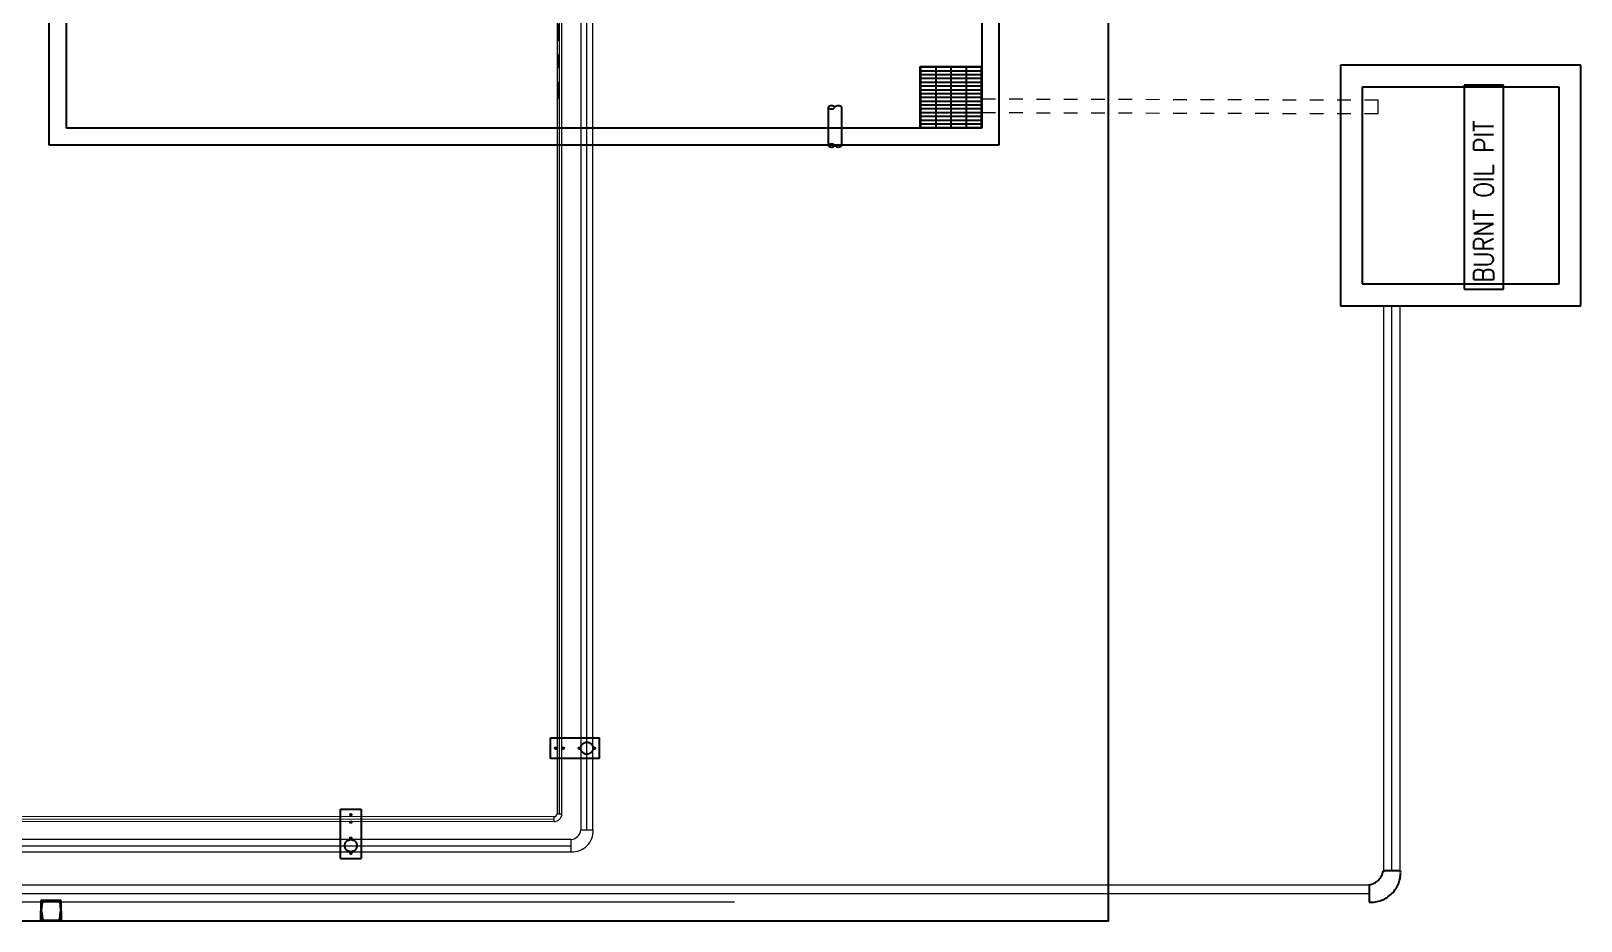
# Model space of a CAD drawing. Header units: metres. Extents: x 530797 to 531361, y 2674572 to 2674944.
# Drawn here: x 530994.5 to 531005.84, y 2674714.18 to 2674720.69 of the extents above; entities that cross this region are included whole.
import ezdxf

# ---------------------------------------------------------------- set-up
doc = ezdxf.new("R2010")
doc.units = ezdxf.units.M
for name, pattern in [('( Dashed )', [0.75, 0.5, -0.25]), ('CABLEBUS$0$DASHED2', [0.375, 0.25, -0.125]), ('CENTER', [2, 1.25, -0.25, 0.25, -0.25]), ('CENTER2', [1.125, 0.75, -0.125, 0.125, -0.125]), ('DASHED', [0.75, 0.5, -0.25]), ('HIDDEN', [0.375, 0.25, -0.125])]:
    doc.linetypes.add(name, pattern=pattern)
doc.layers.add('IDT', color=7, linetype='Continuous')
doc.styles.add('RomanS', font='romans.shx')
doc.linetypes.add('FOUNDATION LAYOUT$0$FENCELINE1', pattern='A,6.35,-2.54,[133,ltypeshp.shx,S=2.54,R=0,X=-2.54,Y=0],-2.54,25.4', length=36.83)

# ---------------------------------------------------------------- blocks, each defined once
blk = doc.blocks.new('IDT')
at = {"layer": 'IDT', "color": 3}
for p, q in [((19.465, 22.411), (19.465, 22.486)), ((19.476, 22.471), (19.47, 22.416)), ((19.593, 22.48), (19.486, 22.48)), ((19.609, 22.416), (19.603, 22.471)), ((19.615, 22.486), (19.615, 22.411)), ((19.465, 22.411), (19.465, 22.411)), ((19.465, 22.411), (19.465, 22.336)), ((19.465, 22.411), (19.465, 22.411)), ((19.476, 22.351), (19.47, 22.407)), ((19.609, 22.407), (19.603, 22.351)), ((19.615, 22.411), (19.614, 22.411)), ((19.615, 22.411), (19.614, 22.411)), ((19.615, 22.336), (19.615, 22.411)), ((19.465, 22.336), (19.615, 22.336)), ((19.593, 22.342), (19.486, 22.342))]:
    blk.add_line(p, q, dxfattribs=at)
at = {"layer": 'IDT', "color": 8, "linetype": '( Dashed )', "ltscale": 100}
for p, q in [((9.893, 22.22), (9.893, 22.349)), ((9.893, 22.22), (9.893, 22.349)), ((9.663, 22.119), (9.791, 22.119)), ((9.663, 22.119), (9.791, 22.119))]:
    blk.add_line(p, q, dxfattribs=at)
at = {"layer": 'IDT', "color": 8, "linetype": 'DASHED', "lineweight": 0, "ltscale": 20}
for p, q in [((24.537, 22.345), (9.893, 22.345)), ((24.537, 22.345), (9.893, 22.345)), ((9.667, 22.129), (9.667, 17.986)), ((9.667, 22.129), (9.667, 17.986)), ((9.787, 17.986), (9.787, 22.129)), ((9.787, 17.986), (9.787, 22.129)), ((9.893, 22.225), (24.537, 22.225)), ((9.893, 22.225), (24.537, 22.225))]:
    blk.add_line(p, q, dxfattribs=at)
at = {"layer": 'IDT', "color": 8, "linetype": 'CENTER2', "lineweight": 0, "ltscale": 500}
for p, q in [((24.527, 22.285), (9.893, 22.285)), ((24.527, 22.285), (9.893, 22.285)), ((9.727, 22.119), (9.727, 17.986)), ((9.727, 22.119), (9.727, 17.986))]:
    blk.add_line(p, q, dxfattribs=at)
at = {"layer": 'IDT', "color": 8}
for p, q in [((17.271, 21.669), (17.271, 22.029)), ((17.421, 22.029), (17.271, 22.029)), ((17.271, 21.669), (17.271, 22.029)), ((17.421, 22.029), (17.271, 22.029)), ((17.421, 22.029), (17.421, 21.669)), ((17.421, 22.029), (17.421, 21.669)), ((17.421, 21.669), (17.271, 21.669)), ((17.421, 21.669), (17.271, 21.669))]:
    blk.add_line(p, q, dxfattribs=at)
at = {"layer": 'IDT', "color": 0, "lineweight": 0}
for p, q in [((24.441, 21.98), (15.733, 21.98)), ((15.733, 21.98), (15.733, 21.891)), ((24.441, 21.98), (15.733, 21.98)), ((15.733, 21.98), (15.733, 21.891)), ((15.663, 21.82), (15.573, 21.82)), ((15.663, 21.82), (15.573, 21.82)), ((15.574, 21.821), (15.574, 14.662)), ((15.574, 21.821), (15.574, 14.662)), ((15.663, 14.662), (15.663, 21.821)), ((15.663, 14.662), (15.663, 21.821)), ((15.733, 21.891), (24.441, 21.891)), ((15.733, 21.891), (24.441, 21.891)), ((15.801, 21.708), (15.801, 17.103)), ((15.801, 21.708), (15.801, 17.103)), ((15.835, 21.701), (15.801, 21.701)), ((15.835, 21.701), (15.801, 21.701)), ((15.835, 17.103), (15.835, 21.708)), ((15.835, 17.103), (15.835, 21.708)), ((24.316, 21.752), (15.858, 21.758)), ((15.858, 21.758), (15.858, 21.724)), ((24.316, 21.752), (15.858, 21.758)), ((15.858, 21.758), (15.858, 21.724)), ((15.858, 21.724), (24.316, 21.718)), ((15.858, 21.724), (24.316, 21.718)), ((15.801, 17.103), (15.801, 14.31)), ((15.801, 17.103), (15.801, 14.31)), ((15.835, 14.31), (15.835, 17.103)), ((15.835, 14.31), (15.835, 17.103))]:
    blk.add_line(p, q, dxfattribs=at)
at = {"layer": 'IDT', "color": 0, "linetype": 'CENTER2', "lineweight": 0, "ltscale": 500}
for p, q in [((24.441, 21.935), (15.733, 21.935)), ((24.441, 21.935), (15.733, 21.935)), ((15.618, 21.821), (15.618, 14.182)), ((15.618, 21.821), (15.618, 14.182)), ((15.818, 21.708), (15.818, 14.31)), ((15.818, 21.708), (15.818, 14.31)), ((24.316, 21.735), (15.858, 21.741)), ((24.316, 21.735), (15.858, 21.741))]:
    blk.add_line(p, q, dxfattribs=at)
at = {"layer": 'IDT', "color": 0}
for p, q in [((15.525, 21.297), (15.884, 21.297)), ((15.525, 21.297), (15.525, 21.147)), ((15.525, 21.297), (15.884, 21.297)), ((15.525, 21.297), (15.525, 21.147)), ((15.884, 21.297), (15.884, 21.147)), ((15.884, 21.297), (15.884, 21.147)), ((15.884, 21.147), (15.525, 21.147)), ((15.884, 21.147), (15.525, 21.147)), ((12.603, 7.01), (12.603, 16.81)), ((12.603, 16.81), (19.553, 16.81)), ((13.753, 16.813), (13.753, 16.533)), ((13.853, 16.533), (13.853, 16.813)), ((19.553, 16.81), (19.553, 7.01)), ((12.728, 7.135), (12.728, 16.685)), ((12.728, 16.685), (19.428, 16.685)), ((12.728, 16.685), (13.178, 16.685)), ((12.728, 16.235), (12.728, 16.685)), ((13.178, 16.685), (13.178, 16.235)), ((19.428, 16.685), (19.428, 7.135)), ((13.178, 16.235), (12.728, 16.235))]:
    blk.add_line(p, q, dxfattribs=at)
at = {"layer": 'IDT', "color": 253}
for p, q in [((10.103, 17.985), (8.343, 17.985)), ((8.343, 17.985), (8.343, 16.225)), ((10.103, 16.225), (10.103, 17.985)), ((9.943, 17.825), (8.503, 17.825)), ((8.503, 17.825), (8.503, 16.385)), ((9.198, 17.863), (8.91, 17.863)), ((8.91, 17.863), (8.91, 16.372)), ((9.198, 16.372), (9.198, 17.863)), ((9.943, 16.385), (9.943, 17.825)), ((8.503, 16.385), (9.943, 16.385)), ((8.91, 16.372), (9.198, 16.372)), ((8.343, 16.225), (10.103, 16.225))]:
    blk.add_line(p, q, dxfattribs=at)
at = {"layer": 'IDT', "color": 0, "linetype": 'Continuous'}
for p, q in [((13.178, 16.682), (12.728, 16.682)), ((12.729, 16.685), (12.729, 16.235)), ((12.84, 16.685), (12.84, 16.235)), ((12.951, 16.685), (12.951, 16.235)), ((13.062, 16.685), (13.062, 16.235)), ((13.173, 16.685), (13.173, 16.235)), ((13.178, 16.655), (12.728, 16.655)), ((13.178, 16.627), (12.728, 16.627)), ((13.178, 16.599), (12.728, 16.599)), ((13.178, 16.571), (12.728, 16.571)), ((13.178, 16.543), (12.728, 16.543)), ((13.178, 16.516), (12.728, 16.516)), ((13.178, 16.488), (12.728, 16.488)), ((13.178, 16.46), (12.728, 16.46)), ((13.178, 16.432), (12.728, 16.432)), ((13.178, 16.405), (12.728, 16.405)), ((13.178, 16.377), (12.728, 16.377)), ((13.178, 16.349), (12.728, 16.349)), ((13.178, 16.321), (12.728, 16.321)), ((13.178, 16.293), (12.728, 16.293)), ((13.178, 16.266), (12.728, 16.266)), ((13.178, 16.238), (12.728, 16.238))]:
    blk.add_line(p, q, dxfattribs=at)
at = {"layer": 'IDT', "color": 253, "linetype": 'HIDDEN', "lineweight": 0, "ltscale": 0.3}
for p, q in [((9.828, 16.582), (12.728, 16.574)), ((9.829, 16.482), (9.829, 16.582)), ((9.828, 16.482), (12.728, 16.474))]:
    blk.add_line(p, q, dxfattribs=at)
at = {"layer": 'IDT', "color": 8, "linetype": 'CENTER', "ltscale": 0.1}
blk.add_line((15.828, 7.423), (15.828, 16.548), dxfattribs=at)
at = {"layer": 'IDT', "color": 7, "linetype": 'FOUNDATION LAYOUT$0$FENCELINE1', "ltscale": 0.01}
blk.add_lwpolyline([(19.911, 22.485), (11.801, 22.485), (11.801, 6.21), (19.731, 6.21), (25.552, 6.21), (25.552, 9.06)], dxfattribs=at)
at = {"layer": 'IDT', "color": 8, "linetype": 'CABLEBUS$0$DASHED2', "ltscale": 100}
blk.add_circle((17.346, 21.935), 0.0445, dxfattribs=at)
blk.add_circle((17.346, 21.935), 0.0445, dxfattribs=at)
at = {"layer": 'IDT', "color": 8}
for centre in [(17.346, 21.99), (17.346, 21.99), (17.346, 21.88), (17.346, 21.88), (17.346, 21.763), (17.346, 21.763), (17.346, 21.708), (17.346, 21.708)]:
    blk.add_circle(centre, 0.006, dxfattribs=at)
at = {"layer": 'IDT', "color": 0}
for centre in [(15.563, 21.222), (15.563, 21.222), (15.673, 21.222), (15.673, 21.222), (15.791, 21.222), (15.791, 21.222), (15.846, 21.222), (15.846, 21.222)]:
    blk.add_circle(centre, 0.006, dxfattribs=at)
at = {"layer": 'IDT', "color": 0, "linetype": 'CABLEBUS$0$DASHED2', "ltscale": 100}
blk.add_circle((15.618, 21.222), 0.0445, dxfattribs=at)
blk.add_circle((15.618, 21.222), 0.0445, dxfattribs=at)
at = {"layer": 'IDT', "color": 3}
for centre, radius, start, end in [((19.486, 22.47), 0.01, 90, 174), ((19.593, 22.47), 0.01, 6, 90), ((19.465, 22.416), 0.005, 270, 354), ((19.465, 22.406), 0.005, 6, 90), ((19.486, 22.352), 0.01, 186, 270), ((19.593, 22.352), 0.01, 270, 354), ((19.614, 22.416), 0.005, 186, 270), ((19.614, 22.406), 0.005, 90, 174)]:
    blk.add_arc(centre, radius, start, end, dxfattribs=at)
at = {"layer": 'IDT', "color": 8, "linetype": '( Dashed )', "ltscale": 100}
for centre, radius, start, end in [((9.881, 22.13), 0.219, 87.045, 182.955), ((9.881, 22.13), 0.219, 87.045, 182.955), ((9.909, 22.103), 0.119, 97.7996, 172.2004), ((9.909, 22.103), 0.119, 97.7996, 172.2004)]:
    blk.add_arc(centre, radius, start, end, dxfattribs=at)
at = {"layer": 'IDT', "color": 0, "lineweight": 0}
for centre, radius, start, end in [((15.725, 21.828), 0.152, 87.045, 182.955), ((15.725, 21.828), 0.152, 87.045, 182.955), ((15.744, 21.809), 0.0823, 97.7996, 172.2004), ((15.744, 21.809), 0.0823, 97.7996, 172.2004), ((15.86, 21.7), 0.0586, 91.4131, 178.5869), ((15.86, 21.7), 0.0586, 91.4131, 178.5869), ((15.86, 21.699), 0.0251, 94.7514, 175.2486), ((15.86, 21.699), 0.0251, 94.7514, 175.2486)]:
    blk.add_arc(centre, radius, start, end, dxfattribs=at)
at = {"layer": 'IDT', "color": 0}
for centre, start, end in [((13.778, 16.791), 41.4628, 138.5372), ((13.828, 16.791), 41.4628, 138.5372), ((13.828, 16.835), 221.4628, 318.5372), ((13.778, 16.555), 221.4628, 318.5372), ((13.828, 16.511), 41.4628, 138.5372), ((13.828, 16.555), 221.4628, 318.5372)]:
    blk.add_arc(centre, 0.0334, start, end, dxfattribs=at)
at = {"layer": 'IDT', "color": 7, "style": 'RomanS', "width": 0.85}
blk.add_text('BURNT OIL PIT', height=0.144, rotation=270, dxfattribs=at).set_placement((8.982, 17.814))

msp = doc.modelspace()

# ---------------------------------------------------------------- block references
at = {"layer": 'IDT', "color": 8, "rotation": 180}
msp.add_blockref('IDT', (531014.187, 2674736.663), dxfattribs=at)

doc.saveas('drawing.dxf')
